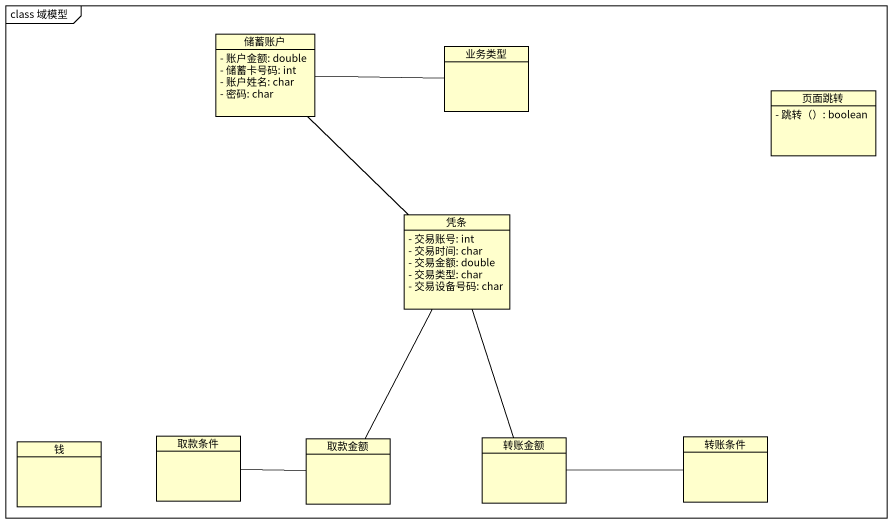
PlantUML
@startuml
mainframe class 域模型
hide circle
hide empty members
skinparam classAttributeIconSize 0
class 储蓄账户 {
  - 账户金额: double
  - 储蓄卡号码: int
  - 账户姓名: char
  - 密码: char
}
class 业务类型
class 页面跳转 {
  - 跳转（）: boolean
}
class 凭条 {
  - 交易账号: int
  - 交易时间: char
  - 交易金额: double
  - 交易类型: char
  - 交易设备号码: char
}
class 钱
class 取款条件
class 取款金额
class 转账金额
class 转账条件
储蓄账户 -right- 业务类型
储蓄账户 -- 凭条
取款金额 -up- 凭条
取款金额 -left- 取款条件
转账金额 -up- 凭条
转账条件 -left- 转账金额
@enduml
